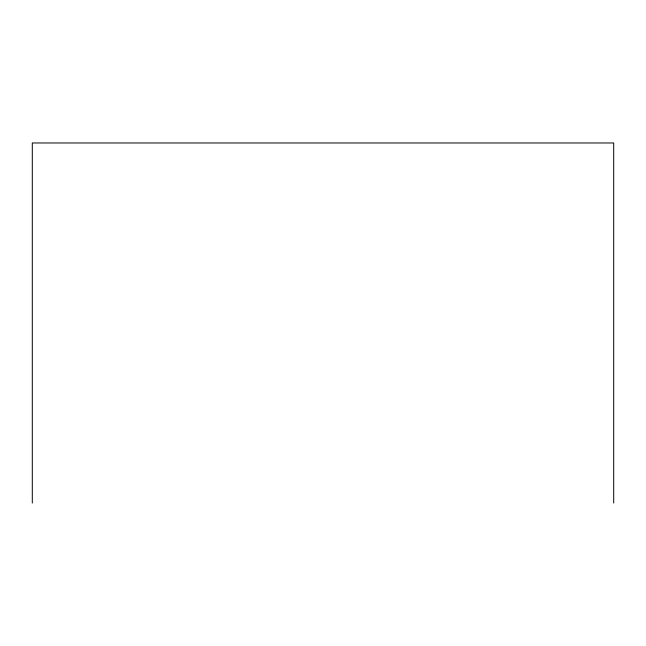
<?xml version="1.0" encoding="UTF-8"?>
<svg xmlns="http://www.w3.org/2000/svg" width="646" height="646" viewBox="0 0 646 646"><rect width="100%" height="100%" fill="white"/><g stroke="black" fill="none" stroke-linecap="round" stroke-linejoin="round"><path stroke-width="0.97" d="M613.7 503.032L613.7 142.968L32.3 142.968L32.3 503.032"/></g></svg>
